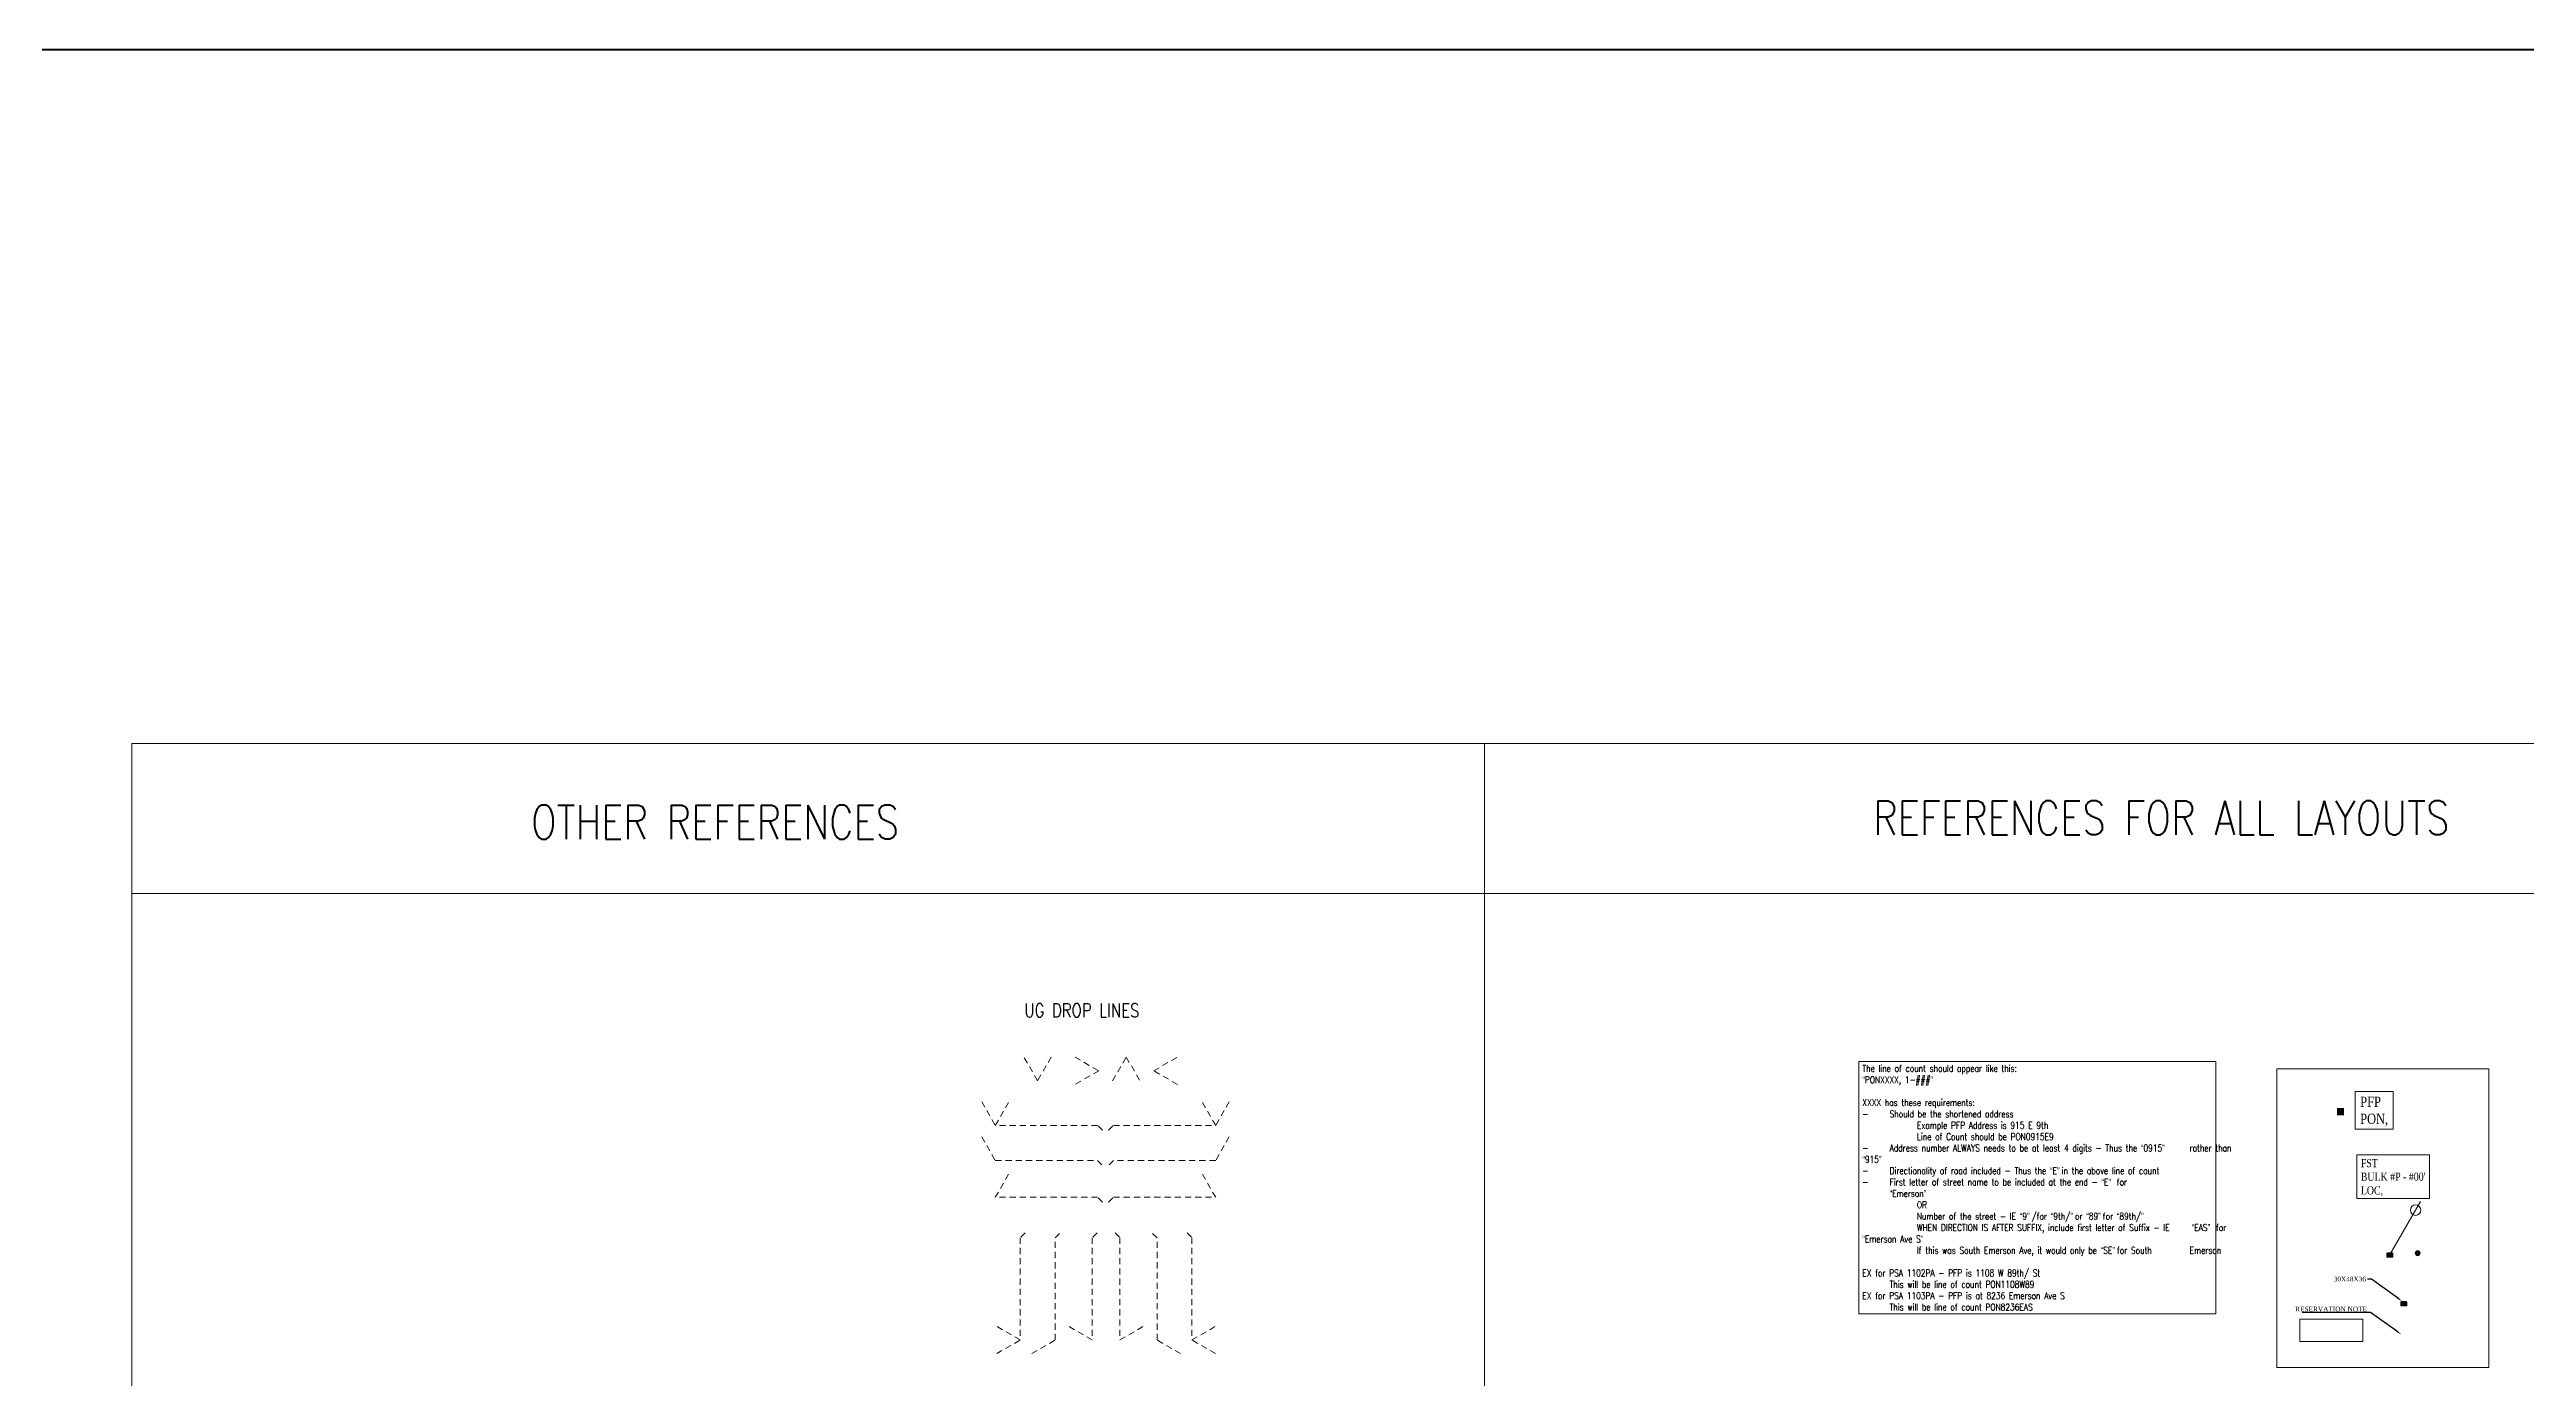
# Model space of a CAD drawing. Header units: feet. Extents: x 865220 to 2866543, y -2240498 to 973965.
# Drawn here: x 2856565 to 2858381, y 956408 to 957383 of the extents above; entities that cross this region are included whole.
import ezdxf
from ezdxf import colors
from ezdxf.entities.mleader import LeaderData, LeaderLine
from ezdxf.enums import TextEntityAlignment as Align
from ezdxf.math import Vec2, Vec3

# ---------------------------------------------------------------- set-up
doc = ezdxf.new("R2010")
doc.units = ezdxf.units.FT
doc.header["$LTSCALE"] = 0.015
doc.header["$MEASUREMENT"] = 0
doc.set_wipeout_variables(frame=1)
doc.linetypes.add('DASHED', pattern=[5, 3, -2])
for name, color, linetype in [('DETAIL', 7, 'Continuous'), ('DROP BURIED', 7, 'DASHED'), ('PROP_TEL', 6, 'Continuous'), ('TELEPHONE STRUCT-PROP', 6, 'Continuous'), ('TERMINAL SERVING AREAS', 1, 'Continuous'), ('TERMINALS', 7, 'Continuous')]:
    doc.layers.add(name, color=color, linetype=linetype)
doc.layers.add('RUNNING LINE (UNDERGROUND)', color=10, linetype='Continuous', lineweight=40)
doc.layers.add('WORK BOUNDARY', color=110, linetype='Continuous', lineweight=40)
doc.layers.add('TEMPLATE REFERENCE', color=2, linetype='Continuous', plot=False)
doc.styles.add('Dimensions 100', font='arial.ttf')
doc.styles.add('RS332', font='romans.shx', dxfattribs={"width": 0.8})
doc.styles.add('SIMPLEX', font='times.ttf', dxfattribs={"width": 0.8})
doc.styles.get("Standard").update_dxf_attribs({"font": 'times.ttf'})
doc.styles.add('Utilities', font='arial.ttf', dxfattribs={"height": 2.5})

# ---------------------------------------------------------------- blocks, each defined once
blk = doc.blocks.new('TERMINAL')
at = {"lineweight": 5, "ltscale": 0.5, "flags": 128}
blk.add_lwpolyline([(-0.1, -0.6), (-0.1, 44.8)], dxfattribs=at)
at = {"lineweight": 5, "ltscale": 0.5}
blk.add_circle((-0.1, 37.6), 3.83, dxfattribs=at)
blk = doc.blocks.new('PFP')
at = {"color": 6}
blk.add_wipeout([(-0.121, 0.121), (0.121, 0.121), (0.121, -0.121), (-0.121, -0.121)], dxfattribs=at)
at = {"ltscale": 40, "true_color": 0xffffff}
h = blk.add_hatch(color=7, dxfattribs=at)
h.dxf.hatch_style = 1
h.paths.add_polyline_path([(-0.121, -0.121), (0.121, -0.121), (0.121, 0.121), (-0.121, 0.121)])
at = {"layer": 'RUNNING LINE (UNDERGROUND)', "color": 6, "lineweight": 0, "const_width": 0.0181, "flags": 128}
blk.add_lwpolyline([(-0.121, 0.121), (0.121, 0.121), (0.121, -0.121), (-0.121, -0.121)], close=True, dxfattribs=at)
at = {"layer": 'RUNNING LINE (UNDERGROUND)', "color": 18, "lineweight": 0, "true_color": 0x000000, "const_width": 0.0181, "flags": 128}
for points in [[(-0.084, -0.084), (0.084, 0.084)], [(-0.084, 0.084), (0.084, -0.084)]]:
    blk.add_lwpolyline(points, dxfattribs=at)
blk = doc.blocks.new('NEW HH')
at = {"ltscale": 40, "true_color": 0xffffff}
h = blk.add_hatch(color=7, dxfattribs=at)
h.dxf.hatch_style = 1
h.paths.add_polyline_path([(-0.061, -0.031, 0.414214), (-0.046, -0.046), (0.046, -0.046, 0.414214), (0.061, -0.031), (0.061, 0.031, 0.414214), (0.046, 0.046), (-0.046, 0.046, 0.414214), (-0.061, 0.031)])
at = {"layer": 'RUNNING LINE (UNDERGROUND)', "color": 6, "lineweight": 0, "const_width": 0.005, "flags": 128}
blk.add_lwpolyline([(-0.061, 0.031), (-0.061, -0.031, 0.414214), (-0.046, -0.046), (0.046, -0.046, 0.414214), (0.061, -0.031), (0.061, 0.031, 0.414214), (0.046, 0.046), (-0.046, 0.046, 0.414214)], format="xyb", close=True, dxfattribs=at)
at = {"layer": 'TELEPHONE STRUCT-PROP', "color": 18, "true_color": 0x000000, "style": 'Utilities'}
blk.add_text('HH', height=0.05, dxfattribs=at).set_placement((0, 0), align=Align.MIDDLE_CENTER)
blk = doc.blocks.new('Proposed FlowerPot')
at = {"lineweight": 5, "ltscale": 100, "true_color": 0xffffff}
h = blk.add_hatch(color=7, dxfattribs=at)
h.dxf.hatch_style = 1
h.paths.add_polyline_path([(-0.06, 0, 0.414214), (0, -0.06, 0.414214), (0.06, 0, 0.414214), (0, 0.06, 0.414214)])
at = {"lineweight": 5, "ltscale": 100}
blk.add_circle((0, 0), 0.0604, dxfattribs=at)
at = {"layer": 'RUNNING LINE (UNDERGROUND)', "color": 6, "lineweight": 5, "const_width": 0.00907, "flags": 128}
blk.add_lwpolyline([(-0.06, 0, -0.414214), (0, 0.06, -0.414214), (0.06, 0, -0.414214), (0, -0.06, -0.414214), (-0.06, 0)], format="xyb", dxfattribs=at)
at = {"color": 18, "linetype": 'ByBlock', "lineweight": 5, "ltscale": 100, "true_color": 0x000000, "style": 'Dimensions 100'}
blk.add_text('F', height=0.0744, dxfattribs=at).set_placement((-0.029, -0.037))

msp = doc.modelspace()

# ---------------------------------------------------------------- linework, layer by layer
at = {"layer": 'DROP BURIED', "lineweight": 5, "ltscale": 100}
for points in [[(2857299.7, 956643.6), (2857289.7, 956626.3), (2857279.7, 956643.6)], [(2857317.2, 956643.6), (2857334.5, 956633.6), (2857317.2, 956623.6)], [(2857344.7, 956626.3), (2857354.7, 956643.6), (2857364.7, 956626.3)], [(2857392.2, 956623.6), (2857374.9, 956633.6), (2857392.2, 956643.6)], [(2857248.7, 956610.9), (2857258.7, 956593.5), (2857268.7, 956610.9)], [(2857430.3, 956610.9), (2857420.3, 956593.5), (2857410.3, 956610.9)], [(2857248.7, 956585.2), (2857258.7, 956567.9), (2857333.7, 956567.9), (2857337.2, 956564.4)], [(2857337.2, 956590), (2857333.7, 956593.5), (2857258.7, 956593.5)], [(2857341.8, 956590), (2857345.3, 956593.5), (2857420.3, 956593.5)], [(2857430.3, 956585.2), (2857420.3, 956567.9), (2857345.3, 956567.9), (2857341.8, 956564.4)], [(2857337.2, 956537.2), (2857333.7, 956540.8), (2857258.7, 956540.8), (2857268.7, 956558.1)], [(2857341.8, 956537.2), (2857345.3, 956540.8), (2857420.3, 956540.8), (2857410.3, 956558.1)], [(2857280.6, 956514.7), (2857277, 956511.2), (2857277, 956436.2)], [(2857285.4, 956426.2), (2857302.7, 956436.2), (2857302.7, 956511.2), (2857306.2, 956514.7)], [(2857333.4, 956514.7), (2857329.8, 956511.2), (2857329.8, 956436.2), (2857312.5, 956446.2)], [(2857346.6, 956514.7), (2857350.1, 956511.2), (2857350.1, 956436.2), (2857367.4, 956446.2)], [(2857394.6, 956426.2), (2857377.3, 956436.2), (2857377.3, 956511.2), (2857373.7, 956514.7)], [(2857399.4, 956514.7), (2857402.9, 956511.2), (2857402.9, 956436.2)], [(2857259.7, 956426.2), (2857277, 956436.2), (2857259.7, 956446.2)], [(2857420.2, 956426.2), (2857402.9, 956436.2), (2857420.2, 956446.2)]]:
    msp.add_lwpolyline(points, dxfattribs=at)
at = {"layer": 'TEMPLATE REFERENCE', "lineweight": 5}
msp.add_line((2856625.5, 956763.6), (2859601.1, 956763.6), dxfattribs=at)
for points in [[(2856625.5, 956873.7), (2857617.3, 956873.7), (2857617.3, 955935.1), (2856625.5, 955935.1)], [(2857617.3, 956873.7), (2858609.2, 956873.7), (2858609.2, 955935.1), (2857617.3, 955935.1)]]:
    msp.add_lwpolyline(points, close=True, dxfattribs=at)
at = {"layer": 'TERMINAL SERVING AREAS', "lineweight": 5, "ltscale": 1.5, "flags": 128}
msp.add_lwpolyline([(2858215.3, 956435), (2858215.3, 956451.4), (2858261.4, 956451.4), (2858261.4, 956435)], close=True, dxfattribs=at)
at = {"layer": 'WORK BOUNDARY', "lineweight": 50}
msp.add_lwpolyline([(2854341.3, 957382.6), (2866543, 957382.6), (2866543, 953481.9), (2854341.3, 953481.9)], close=True, dxfattribs=at)

# ---------------------------------------------------------------- block references
at = {"lineweight": 5}
for name, p, xscale, yscale, zscale in [('NEW HH', (2858281.3, 956498.4), 40, 40, 40), ('Proposed FlowerPot', (2858301.7, 956499.8), 30, 30, 30), ('NEW HH', (2858291.6, 956462.7), 40, 40, 40)]:
    msp.add_blockref(name, p, dxfattribs=dict(at, xscale=xscale, yscale=yscale, zscale=zscale))
at = {"layer": 'TERMINALS', "lineweight": 5, "ltscale": 0.5, "rotation": 329.9999999999999}
msp.add_blockref('TERMINAL', (2858281.5, 956498.8), dxfattribs=at)

# ---------------------------------------------------------------- texts
at = {"layer": 'TEMPLATE REFERENCE', "lineweight": 5, "style": 'RS332', "width": 0.8}
for s, height, p in [('OTHER REFERENCES', 25, (2856918.2, 956803.5)), ('REFERENCES FOR ALL LAYOUTS', 25, (2857902.3, 956806.6)), ('UG DROP LINES', 10, (2857280, 956672.9))]:
    msp.add_text(s, height=height, dxfattribs=at).set_placement(p)

# ---------------------------------------------------------------- next in the draw order: texts
at = {"layer": 'TEMPLATE REFERENCE', "lineweight": 5, "insert": (2857894.5, 956637.8), "char_height": 5, "width": 256.758, "attachment_point": 1, "style": 'RS332', "bg_fill": 19, "box_fill_scale": 1.5, "bg_fill_color": 256, "bg_fill_transparency": 0}
msp.add_mtext('The line of count should appear like this:\\P{\\fArial|b0|i0|c0|p34;“}PONXXXX, 1-###{\\fArial|b0|i0|c0|p34;”\\P\\P}XXXX has these requirements:\\P-^IShould be the shortened address \\P^I^IExample PFP Address is 915 E 9th             \\P^I^ILine of Count should be PON0915E9\\P-^IAddress number ALWAYS needs to be at least 4 digits - Thus the {\\fArial|b0|i0|c0|p34;“}0915{\\fArial|b0|i0|c0|p34;” }^Irather than {\\fArial|b0|i0|c0|p34;“}915{\\fArial|b0|i0|c0|p34;”\\P}-^IDirectionality of road included - Thus the {\\fArial|b0|i0|c0|p34;“}E{\\fArial|b0|i0|c0|p34;” }in the above line of count\\P-^IFirst letter of street name to be included at the end - {\\fArial|b0|i0|c0|p34;“}E{\\fArial|b0|i0|c0|p34;” } for\\P^I{\\fArial|b0|i0|c0|p34;“}Emerson{\\fArial|b0|i0|c0|p34;”} \\P^I^IOR\\P^I^INumber of the street - IE {\\fArial|b0|i0|c0|p34;“}9{\\fArial|b0|i0|c0|p34;” }/for {\\fArial|b0|i0|c0|p34;“}9th/{\\fArial|b0|i0|c0|p34;” }or {\\fArial|b0|i0|c0|p34;“}89{\\fArial|b0|i0|c0|p34;” }for {\\fArial|b0|i0|c0|p34;“}89th/{\\fArial|b0|i0|c0|p34;”\\P}^I^IWHEN DIRECTION IS AFTER SUFFIX, include first letter of Suffix - IE {\\fArial|b0|i0|c0|p34;^I^I“}EAS{\\fArial|b0|i0|c0|p34;” }^Ifor {\\fArial|b0|i0|c0|p34;“}Emerson Ave S{\\fArial|b0|i0|c0|p34;”\\P}^I^IIf this was South Emerson Ave, it would only be {\\fArial|b0|i0|c0|p34;“}SE{\\fArial|b0|i0|c0|p34;” }for South ^I^IEmerson\\P\\PEX for PSA 1102PA - PFP is 1108 W 89th/ St\\P^IThis will be line of count PON1108W89\\PEX for PSA 1103PA - PFP is at 8236 Emerson Ave S\\P^IThis will be line of count PON8236EAS', dxfattribs=at)
at = {"layer": 'TERMINALS', "lineweight": 5, "ltscale": 0.5, "insert": (2858260, 956568.9), "char_height": 6, "attachment_point": 1, "style": 'SIMPLEX', "bg_fill": 19, "box_fill_scale": 1.5, "bg_fill_color": 256, "bg_fill_transparency": 0}
msp.add_mtext("FST\\PBULK #P - #00'\\PLOC,", dxfattribs=at)

# ---------------------------------------------------------------- next in the draw order: linework, layer by layer
at = {"layer": 'TEMPLATE REFERENCE', "lineweight": 5, "ltscale": 1.5}
msp.add_lwpolyline([(2858198.5, 956635.1), (2858354, 956635.1), (2858354, 956416), (2858198.5, 956416)], close=True, dxfattribs=at)

# ---------------------------------------------------------------- next in the draw order: block references
at = {"layer": 'PROP_TEL', "lineweight": 5, "xscale": 20, "yscale": 20, "zscale": 20}
msp.add_blockref('PFP', (2858245.2, 956603.6), dxfattribs=at)

# ---------------------------------------------------------------- next in the draw order: leaders
at = {"layer": 'DETAIL', "lineweight": 5, "ltscale": 5}
ml = msp.add_multileader_mtext('Standard', dxfattribs=at)
ml.set_content('30X48X36', color=256)
ml.set_leader_properties()
ml.build(insert=Vec2(0, 0))
ml.multileader.update_dxf_attribs({"has_text_frame": 1, "text_left_attachment_type": 2, "text_right_attachment_type": 2, "dogleg_length": 3})
ctx = ml.context
ctx.base_point, ctx.char_height, ctx.landing_gap_size, ctx.plane_origin = Vec3(2858239.2, 956480.8), 3.5, 1.5, Vec3(2858314.5, 956497.7)
ctx.left_attachment, ctx.right_attachment, ctx.text_align_type = 2, 2, 1
notes = []
notes.append((ctx, [(0, (1, 1, 0), (2858267.8, 956480.8), (-1, 0), 3, [(0, [(2858290.2, 956464.7)], 0, [])])]))
ctx.mtext.insert, ctx.mtext.alignment, ctx.mtext.flow_direction = Vec3(2858252, 956482.6), 2, 5
ctx.mtext.has_bg_fill, ctx.mtext.bg_color, ctx.mtext.bg_scale_factor, ctx.mtext.bg_transparency, ctx.mtext.use_window_bg_color = 1, -1027028792, 1.5, 0, 1
for ctx, leaders in notes:
    for number, flags, end, landing, length, lines in leaders:
        leader = LeaderData()
        leader.index, (leader.has_last_leader_line, leader.has_dogleg_vector, leader.attachment_direction) = number, flags
        leader.last_leader_point, leader.dogleg_vector, leader.dogleg_length = Vec3(end), Vec3(landing), length
        for number, points, colour, breaks in lines:
            line = LeaderLine()
            line.index, line.vertices, line.color, line.breaks = number, Vec3.list(points), colors.encode_raw_color(colour), breaks
            leader.lines.append(line)
        ctx.leaders.append(leader)

# ---------------------------------------------------------------- next in the draw order: texts
at = {"layer": 'PROP_TEL', "lineweight": 5, "ltscale": 0.5, "insert": (2858259.6, 956614.6), "char_height": 7.5, "attachment_point": 1, "style": 'SIMPLEX', "bg_fill": 19, "box_fill_scale": 1.5, "bg_fill_color": 256, "bg_fill_transparency": 0}
msp.add_mtext('PFP\\PPON,', dxfattribs=at)

# ---------------------------------------------------------------- next in the draw order: leaders
at = {"layer": 'DETAIL', "lineweight": 5, "ltscale": 5}
ml = msp.add_multileader_mtext('Standard', dxfattribs=at)
ml.set_content('RESERVATION NOTE', color=256)
ml.set_leader_properties()
ml.build(insert=Vec2(0, 0))
ml.multileader.update_dxf_attribs({"text_left_attachment_type": 5, "text_right_attachment_type": 5, "dogleg_length": 3})
ctx = ml.context
ctx.base_point, ctx.char_height, ctx.landing_gap_size, ctx.plane_origin = Vec3(2858210.4, 956456.4), 3.5, 1.5, Vec3(2858313.9, 956473.2)
ctx.left_attachment, ctx.right_attachment = 5, 5
notes = []
notes.append((ctx, [(0, (1, 1, 0), (2858267.2, 956456.4), (-1, 0), 3, [(0, [(2858289.6, 956440.2)], 0, [])])]))
ctx.mtext.insert, ctx.mtext.flow_direction = Vec3(2858211.9, 956460.6), 5
ctx.mtext.has_bg_fill, ctx.mtext.bg_color, ctx.mtext.bg_scale_factor, ctx.mtext.bg_transparency, ctx.mtext.use_window_bg_color = 1, -1027028792, 1.5, 0, 1
for ctx, leaders in notes:
    for number, flags, end, landing, length, lines in leaders:
        leader = LeaderData()
        leader.index, (leader.has_last_leader_line, leader.has_dogleg_vector, leader.attachment_direction) = number, flags
        leader.last_leader_point, leader.dogleg_vector, leader.dogleg_length = Vec3(end), Vec3(landing), length
        for number, points, colour, breaks in lines:
            line = LeaderLine()
            line.index, line.vertices, line.color, line.breaks = number, Vec3.list(points), colors.encode_raw_color(colour), breaks
            leader.lines.append(line)
        ctx.leaders.append(leader)

doc.saveas('drawing.dxf')
